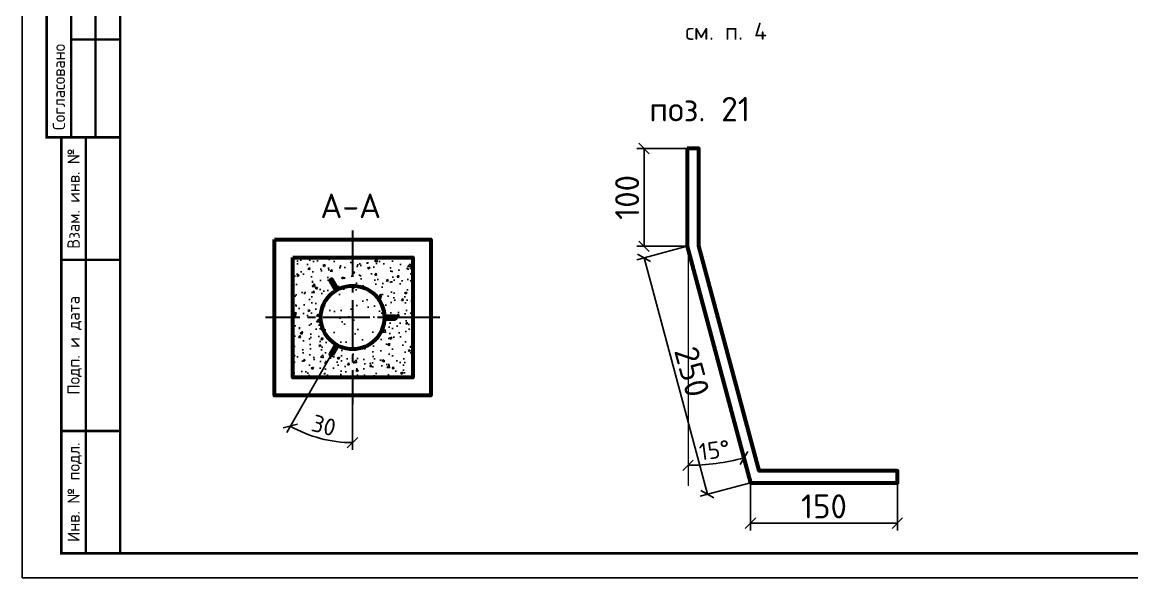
# Model space of a CAD drawing. Header units: millimetres. Extents: x 2079 to 5812, y 229 to 1012.
# Drawn here: x 4897.3 to 5124.1, y 592.4 to 705.9 of the extents above; entities that cross this region are included whole.
import ezdxf
from ezdxf.enums import TextEntityAlignment as Align

# ---------------------------------------------------------------- set-up
doc = ezdxf.new("R2010")
doc.units = ezdxf.units.MM
doc.linetypes.add('осевая2', pattern=[28.575, 19.05, -3.175, 3.175, -3.175])
for name, color, linetype, lineweight in [('12  Размер', 7, 'Continuous', 20), ('2 Рамка обычные', 1, 'Continuous', 60), ('Осевая', 2, 'осевая2', 30), ('Основной', 1, 'Continuous', 60)]:
    doc.layers.add(name, color=color, linetype=linetype, lineweight=lineweight)
doc.layers.add('РАЗМЕР', color=7, linetype='Continuous')
doc.layers.add('Штриховка', color=7, linetype='Continuous')
doc.styles.add('-ISOCPEUR-', font='isocpeur.ttf')
doc.styles.add('GOST', font='GOST.shx', dxfattribs={"oblique": 15})
doc.styles.get("Standard").update_dxf_attribs({"font": 'GOST Common.ttf'})
doc.dimstyles.new('М 1 к 20', dxfattribs={"dimtxt": 3.5, "dimasz": 2.15, "dimexe": 1.5, "dimexo": 0, "dimgap": 1, "dimtad": 1, "dimdec": 0, "dimlfac": 20, "dimzin": 0, "dimdsep": 46, "dimtxsty": 'GOST', "dimblk": 'OBLIQUE', "dimcen": 5, "dimclrd": 256, "dimclre": 256, "dimclrt": 256, "dimazin": 2, "dimtm": 1e-09, "dimtfac": 1, "dimtdec": 0, "dimtmove": 0, "dimatfit": 3, "dimldrblk": 'NONE', "dimfxl": 0, "dimtolj": 1, "dimtzin": 0, "dimlwd": 25, "dimlwe": 25, "dimarcsym": 0})

# ---------------------------------------------------------------- blocks, each defined once
blk = doc.blocks.new('*U129')
blk.add_lwpolyline([(0, 0), (420, 0), (420, -297), (0, -297)], close=True)
at = {"const_width": 0.5}
blk.add_lwpolyline([(20, -5), (415, -5), (415, -292), (20, -292)], close=True, dxfattribs=at)
for points in [[(20, -207), (5, -207), (5, -142), (20, -142)], [(10, -142), (10, -207)], [(15, -142), (15, -207)], [(10, -187), (20, -187)], [(20, -292), (8, -292), (8, -207), (20, -207)], [(13, -207), (13, -292)], [(8, -232), (20, -232)], [(8, -267), (20, -267)]]:
    blk.add_lwpolyline(points, dxfattribs=at)
blk.add_text('Согласовано', height=2.5, rotation=90).set_placement((7.5, -205.5), align=Align.MIDDLE_LEFT)
for s, p in [('Взам. инв. №', (10.5, -219.5)), ('Подп. и дата', (10.5, -249.5)), ('Инв. № подл.', (10.5, -279.5))]:
    blk.add_text(s, height=2.5, rotation=90).set_placement(p, align=Align.MIDDLE_CENTER)
blk.add_attdef('РАЗРАБОТАЛ', text='', height=2.5).set_placement((250.5, -264.22), align=Align.MIDDLE_LEFT)
at = {"flags": 8}
for tag, height, p in [('ДАТА', 2.5, (290.07, -264.4)), ('ЛИСТ', 3, (386.39, -271.92)), ('ЛИСТОВ', 3, (403.89, -271.92)), ('ФОРМАТ', 3, (380.97, -294.75))]:
    blk.add_attdef(tag, text='', height=height, dxfattribs=at).set_placement(p, align=Align.MIDDLE_CENTER)
blk.add_attdef('ПРОВЕРИЛ', (250.75, -270.73), '', height=2.5)
for tag, p in [('ТЕПЛОВЫЕ_СЕТИ_001', (316.44, -271)), ('ИМЯ_ЧЕРТЕЖА_001', (318.09, -285.55))]:
    blk.add_attdef(tag, p, '', height=3, dxfattribs=at)
blk = doc.blocks.new('_Oblique')
at = {"color": 0, "linetype": 'ByBlock', "lineweight": -2}
blk.add_line((-0.5, -0.5), (0.5, 0.5), dxfattribs=at)
blk = doc.blocks.new('*D101')
at = {"layer": '12  Размер', "lineweight": 25, "ltscale": 50, "transparency": 16777216}
for p, q in [((5033.23, 680.11), (5022.9, 680.11)), ((5024.4, 680.11), (5024.4, 660.11)), ((5033.23, 660.11), (5022.9, 660.11))]:
    blk.add_line(p, q, dxfattribs=at)
at = {"layer": 'Defpoints', "color": 0, "ltscale": 50, "transparency": 16777216}
for p in [(5033.23, 680.11), (5024.4, 660.11), (5033.23, 660.11)]:
    blk.add_point(p, dxfattribs=at)
at = {"layer": '12  Размер', "lineweight": 25, "ltscale": 50, "transparency": 16777216, "xscale": 2.15, "yscale": 2.15, "zscale": 2.15}
for p, rotation in [((5024.4, 680.11), 90), ((5024.4, 660.11), 270)]:
    blk.add_blockref('_Oblique', p, dxfattribs=dict(at, rotation=rotation))
at = {"layer": '12  Размер', "ltscale": 50, "transparency": 16777216, "insert": (5020.95, 670.11), "char_height": 3.5, "attachment_point": 5, "rotation": 90, "style": '-ISOCPEUR-'}
blk.add_mtext('\\A1;{\\H1.4x;100}', dxfattribs=at)
blk = doc.blocks.new('_None')
blk = doc.blocks.new('*D102')
at = {"layer": '12  Размер', "lineweight": 25, "ltscale": 50, "transparency": 16777216}
for p, q in [((5033.23, 660.11), (5022.95, 657.35)), ((5024.4, 657.74), (5037.34, 609.44)), ((5046.17, 611.81), (5035.9, 609.06))]:
    blk.add_line(p, q, dxfattribs=at)
at = {"layer": 'Defpoints', "color": 0, "ltscale": 50, "transparency": 16777216}
for p in [(5033.23, 660.11), (5046.17, 611.81), (5037.34, 609.44)]:
    blk.add_point(p, dxfattribs=at)
at = {"layer": '12  Размер', "lineweight": 25, "ltscale": 50, "transparency": 16777216, "xscale": 2.15, "yscale": 2.15, "zscale": 2.15}
for p, rotation in [((5024.4, 657.74), 105.0000000000008), ((5037.34, 609.44), 285.0000000000007)]:
    blk.add_blockref('_Oblique', p, dxfattribs=dict(at, rotation=rotation))
at = {"layer": '12  Размер', "ltscale": 50, "transparency": 16777216, "insert": (5034.21, 634.49), "char_height": 3.5, "attachment_point": 5, "rotation": 285, "style": '-ISOCPEUR-'}
blk.add_mtext('\\A1;{\\H1.4x;250}', dxfattribs=at)
blk = doc.blocks.new('*D103')
at = {"layer": '12  Размер', "lineweight": 25, "ltscale": 50, "transparency": 16777216}
for p, q in [((5046.17, 611.81), (5046.17, 602.02)), ((5076.17, 611.81), (5076.17, 602.02)), ((5046.17, 603.52), (5076.17, 603.52))]:
    blk.add_line(p, q, dxfattribs=at)
at = {"layer": 'Defpoints', "color": 0, "ltscale": 50, "transparency": 16777216}
for p in [(5046.17, 611.81), (5076.17, 611.81), (5076.17, 603.52)]:
    blk.add_point(p, dxfattribs=at)
at = {"layer": '12  Размер', "lineweight": 25, "ltscale": 50, "transparency": 16777216, "xscale": 2.15, "yscale": 2.15, "zscale": 2.15, "rotation": 180}
blk.add_blockref('_Oblique', (5046.17, 603.52), dxfattribs=at)
at = {"layer": '12  Размер', "lineweight": 25, "ltscale": 50, "transparency": 16777216, "xscale": 2.15, "yscale": 2.15, "zscale": 2.15}
blk.add_blockref('_Oblique', (5076.17, 603.52), dxfattribs=at)
at = {"layer": '12  Размер', "ltscale": 50, "transparency": 16777216, "insert": (5061.17, 606.97), "char_height": 3.5, "attachment_point": 5, "style": '-ISOCPEUR-'}
blk.add_mtext('\\A1;{\\H1.4x;150}', dxfattribs=at)
blk = doc.blocks.new('*D112')
at = {"layer": '12  Размер', "lineweight": 25, "ltscale": 50, "transparency": 16777216}
blk.add_arc((5033.39, 659.51), 44.15, 270, 285, dxfattribs=at)
at = {"layer": 'Defpoints', "color": 0, "ltscale": 50, "transparency": 16777216}
for p in [(5033.23, 660.11), (5033.39, 659.51), (5037.24, 615.52), (5033.39, 611.18), (5046.17, 611.81)]:
    blk.add_point(p, dxfattribs=at)
at = {"layer": '12  Размер', "lineweight": 25, "ltscale": 50, "transparency": 16777216, "xscale": 2.15, "yscale": 2.15, "zscale": 2.15}
for p, rotation in [((5044.82, 616.86), 15.00000000000098), ((5033.39, 615.35), 180.0000000000026)]:
    blk.add_blockref('_Oblique', p, dxfattribs=dict(at, rotation=rotation))
at = {"layer": '12  Размер', "ltscale": 50, "transparency": 16777216, "insert": (5038.79, 618.46), "char_height": 3.5, "attachment_point": 5, "rotation": 7.5, "style": '-ISOCPEUR-'}
blk.add_mtext('\\A1;15%%D', dxfattribs=at)
blk = doc.blocks.new('*D113')
at = {"layer": '12  Размер', "lineweight": 25, "ltscale": 50, "transparency": 16777216}
for p, q in [((4960.41, 637.83), (4951.38, 622.08)), ((4964.84, 627.77), (4964.84, 618.49))]:
    blk.add_line(p, q, dxfattribs=at)
blk.add_arc((4964.84, 645.57), 25.58, 240.1713, 270, dxfattribs=at)
at = {"layer": 'Defpoints', "color": 0, "ltscale": 50, "transparency": 16777216}
for p in [(4964.84, 663.37), (4964.84, 645.57), (4960.41, 637.83), (4964.84, 627.77), (4956.14, 621.52)]:
    blk.add_point(p, dxfattribs=at)
at = {"layer": '12  Размер', "lineweight": 25, "ltscale": 50, "transparency": 16777216, "xscale": 2.15, "yscale": 2.15, "zscale": 2.15}
for p, rotation in [((4952.12, 623.38), 150.1712902245644), ((4964.84, 619.99), 359.9999999999992)]:
    blk.add_blockref('_Oblique', p, dxfattribs=dict(at, rotation=rotation))
at = {"layer": '12  Размер', "ltscale": 50, "transparency": 16777216, "insert": (4958.97, 623.51), "char_height": 3.5, "attachment_point": 5, "rotation": 345.0856, "style": '-ISOCPEUR-'}
blk.add_mtext('\\A1;30', dxfattribs=at)

msp = doc.modelspace()

# ---------------------------------------------------------------- hatches: boundary and pattern name
at = {"layer": 'Штриховка', "lineweight": 25}
h = msp.add_hatch(dxfattribs=at)
h.set_pattern_fill('AR-CONC', scale=0.025, style=0)
h.set_pattern_definition([(50, (4956.5912, 650.6395), (4.5546, -0.3985), [0.47625, -5.23875]), (355, (4956.5912, 650.6395), (-0.8811, 4.7764), [0.381, -4.191]), (100.451, (4956.971, 650.6063), (3.6735, 4.37794), [0.40475, -4.45226]), (46.184, (4956.591, 651.9095), (6.777, -1.0511), [0.7144, -7.8581]), (96.636, (4957.156, 651.822), (5.9351, 6.1857), [0.6071, -6.6784]), (351.184, (4956.591, 651.9095), (5.9351, 6.1857), [0.5715, -6.2865]), (21, (4957.2262, 651.592), (3.79036, -2.55663), [0.47625, -5.23875]), (326, (4957.2262, 651.592), (1.54505, 4.6047), [0.381, -4.191]), (71.451, (4957.542, 651.379), (5.3354, 2.0481), [0.40475, -4.45225]), (37.5, (4956.5912, 650.6395), (0.07722, 2.11388), [0, -4.1402, 0, -4.2545, 0, -4.20688]), (7.5, (4956.5912, 650.6395), (1.6705, 2.50451), [0, -2.4257, 0, -4.04495, 0, -1.60337]), (327.5, (4955.1752, 650.6395), (3.38976, -0.14322), [0, -1.5875, 0, -4.953, 0, -6.57225]), (317.5, (4954.5402, 650.6395), (3.70323, 0.63566), [0, -2.06375, 0, -3.2893, 0, -4.66725])])
h.paths.add_polyline_path([(4961.397, 651.072), (4961.147, 651.508), (4952.602, 654.897), (4952.602, 645.568), (4958.349, 645.568, -0.2583812)])
h.paths.add_polyline_path([(4964.843, 657.827), (4952.602, 657.827), (4952.602, 654.897), (4961.147, 651.508), (4960.316, 652.957, -1), (4960.748, 653.216), (4961.834, 651.323, -0.1210268), (4964.843, 652.062)])
h.paths.add_polyline_path([(4977.143, 657.827), (4964.843, 657.827), (4964.843, 652.062, -0.4028904), (4971.332, 645.82), (4973.504, 645.82, -0.4199092), (4973.761, 645.568), (4977.143, 645.568)])
h.paths.add_polyline_path([(4977.143, 645.568), (4973.761, 645.568, -0.4085408), (4973.514, 645.316), (4971.332, 645.316, -0.4028904), (4964.843, 639.075), (4964.843, 633.286), (4977.143, 633.286)])
h.paths.add_polyline_path([(4964.843, 639.075, -0.1210311), (4961.834, 639.814), (4960.754, 637.93, -1), (4960.312, 638.172), (4961.397, 640.065, -0.2583766), (4958.349, 645.568), (4952.602, 645.568), (4952.602, 633.286), (4964.843, 633.286)])
at = {"layer": 'Штриховка'}
h = msp.add_hatch(dxfattribs=at)
h.set_pattern_fill('AR-SAND', scale=0.1, style=0)
h.set_pattern_definition([(37.5, (-3216.03, 3049.1855), (-0.1600031, 4.8941324), [0, -3.8608, 0, -4.318, 0, -4.1275]), (7.5, (-3216.03, 3049.1855), (4.495233, 7.168251), [0, -2.0828, 0, -3.4798, 0, -1.3335]), (327.5, (-3219.154, 3049.1855), (7.9099237, 0.0143718), [0, -1.27, 0, -4.572, 0, -5.969]), (317.5, (-3219.154, 3049.1855), (7.6355645, 2.229293), [0, -0.635, 0, -2.9972, 0, -3.429])])
h.paths.add_polyline_path([(4964.843, 652.062, 0.4142136), (4958.349, 645.568), (4964.843, 645.568)])
h.paths.add_polyline_path([(4964.843, 652.062), (4964.843, 645.568), (4971.337, 645.568, 0.4142136)])
h.paths.add_polyline_path([(4971.337, 645.568), (4964.843, 645.568), (4964.843, 639.075, 0.4142136)])
h.paths.add_polyline_path([(4964.843, 645.568), (4958.349, 645.568, 0.4142136), (4964.843, 639.075)])

# ---------------------------------------------------------------- linework, layer by layer
at = {"layer": '12  Размер', "color": 7, "ltscale": 50}
msp.add_line((5033.39, 659.506), (5033.39, 611.175), dxfattribs=at)
at = {"layer": '2 Рамка обычные', "color": 7, "ltscale": 50}
for p, q in [((4961.834, 651.323), (4960.748, 653.216)), ((4961.397, 651.072), (4960.311, 652.965)), ((4971.332, 645.82), (4973.514, 645.82)), ((4971.332, 645.316), (4973.514, 645.316)), ((4961.397, 640.065), (4960.312, 638.172)), ((4961.834, 639.814), (4960.749, 637.921))]:
    msp.add_line(p, q, dxfattribs=at)
for points in [[(5033.23, 680.106), (5033.23, 660.106), (5046.171, 611.81), (5076.171, 611.81), (5076.171, 614.21), (5047.928, 614.21), (5035.63, 660.106), (5035.63, 680.106)], [(4948.908, 661.528), (4980.843, 661.528), (4980.843, 629.594), (4948.908, 629.594)], [(4952.602, 657.827), (4977.143, 657.827), (4977.143, 633.286), (4952.602, 633.286)]]:
    msp.add_lwpolyline(points, close=True, dxfattribs=at)
msp.add_circle((4964.843, 645.568), 6.494, dxfattribs=at)
for centre, start, end in [((4960.532, 653.087), 28.72192, 210.94578), ((4961.476, 651.441), 28.72192, 210.94578), ((4971.612, 645.568), 268.88807, 91.11193), ((4973.509, 645.568), 268.88807, 91.11193), ((4961.476, 639.697), 149.05694, 331.2808), ((4960.533, 638.051), 149.05694, 331.2808)]:
    msp.add_arc(centre, 0.252, start, end, dxfattribs=at)
at = {"layer": 'Осевая', "color": 7, "ltscale": 0.5}
for p, q in [((4964.843, 663.367), (4964.843, 627.771)), ((4982.641, 645.568), (4947.045, 645.568))]:
    msp.add_line(p, q, dxfattribs=at)

# ---------------------------------------------------------------- block references
msp.add_blockref('*U129', (4897.328, 889.368))

# ---------------------------------------------------------------- texts
at = {"layer": 'Основной', "color": 7, "style": '-ISOCPEUR-'}
for s, p in [('поз. 21', (5035.762, 688.136)), ('А-А', (4964.46, 668.378))]:
    msp.add_text(s, height=5, dxfattribs=at).set_placement(p, align=Align.MIDDLE_CENTER)
at = {"layer": 'РАЗМЕР', "color": 7, "style": '-ISOCPEUR-'}
msp.add_text('см. п. 4', height=3.5, dxfattribs=at).set_placement((5032.823, 702.293))

# ---------------------------------------------------------------- dimensions: what is measured, and where the dimension line sits
at = {"layer": '12  Размер', "color": 7, "ltscale": 50}
dim = msp.add_linear_dim(base=(5024.404, 660.106), p1=(5033.23, 680.106), p2=(5033.23, 660.106), angle=90, text='{\\H1.4x;100}', dimstyle='М 1 к 20', override={"dimtxsty": '-ISOCPEUR-'}, dxfattribs=at)
dim.commit()
dim.dimension.update_dxf_attribs({"geometry": '*D101', "text_midpoint": (5020.954, 670.106)})
for base, line1, line2, text, picture, middle in [((4956.144, 621.518), ((4964.843, 645.568), (4960.407, 637.832)), ((4964.843, 663.367), (4964.843, 627.771)), '30', '*D113', (4958.968, 623.512)), ((5037.239, 615.52), ((5033.23, 660.106), (5046.171, 611.81)), ((5033.39, 659.506), (5033.39, 611.175)), '15%%D', '*D112', (5038.795, 618.457))]:
    dim = msp.add_angular_dim_2l(base=base, line1=line1, line2=line2, text=text, dimstyle='М 1 к 20', override={"dimtxsty": '-ISOCPEUR-'}, dxfattribs=at)
    dim.commit()
    dim.dimension.update_dxf_attribs({"geometry": picture, "text_midpoint": middle})
dim = msp.add_aligned_dim(p1=(5033.23, 660.106), p2=(5046.171, 611.81), distance=-9.137, text='{\\H1.4x;250}', dimstyle='М 1 к 20', override={"dimtxsty": '-ISOCPEUR-'}, dxfattribs=at)
dim.commit()
dim.dimension.update_dxf_attribs({"geometry": '*D102', "text_midpoint": (5034.207, 634.486)})
dim = msp.add_linear_dim(base=(5076.171, 603.521), p1=(5046.171, 611.81), p2=(5076.171, 611.81), text='{\\H1.4x;150}', dimstyle='М 1 к 20', override={"dimtxsty": '-ISOCPEUR-'}, dxfattribs=at)
dim.commit()
dim.dimension.update_dxf_attribs({"geometry": '*D103', "text_midpoint": (5061.171, 606.971)})

doc.saveas('drawing.dxf')
